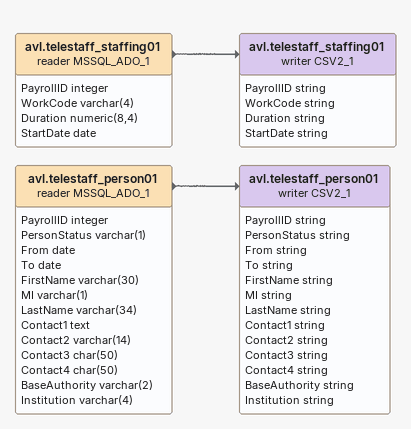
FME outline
avl.telestaff_staffing01 (reader MSSQL_ADO_1)
    attributes: PayrollID integer, WorkCode varchar(4), Duration numeric(8,4), StartDate date
    -> avl.telestaff_staffing01 (writer CSV2_1)
avl.telestaff_staffing01 (writer CSV2_1)
    attributes: PayrollID string, WorkCode string, Duration string, StartDate string
avl.telestaff_person01 (reader MSSQL_ADO_1)
    attributes: PayrollID integer, PersonStatus varchar(1), From date, To date, FirstName varchar(30), MI varchar(1), LastName varchar(34), Contact1 text, Contact2 varchar(14), Contact3 char(50), Contact4 char(50), BaseAuthority varchar(2), Institution varchar(4)
    -> avl.telestaff_person01 (writer CSV2_1)
avl.telestaff_person01 (writer CSV2_1)
    attributes: PayrollID string, PersonStatus string, From string, To string, FirstName string, MI string, LastName string, Contact1 string, Contact2 string, Contact3 string, Contact4 string, BaseAuthority string, Institution string
